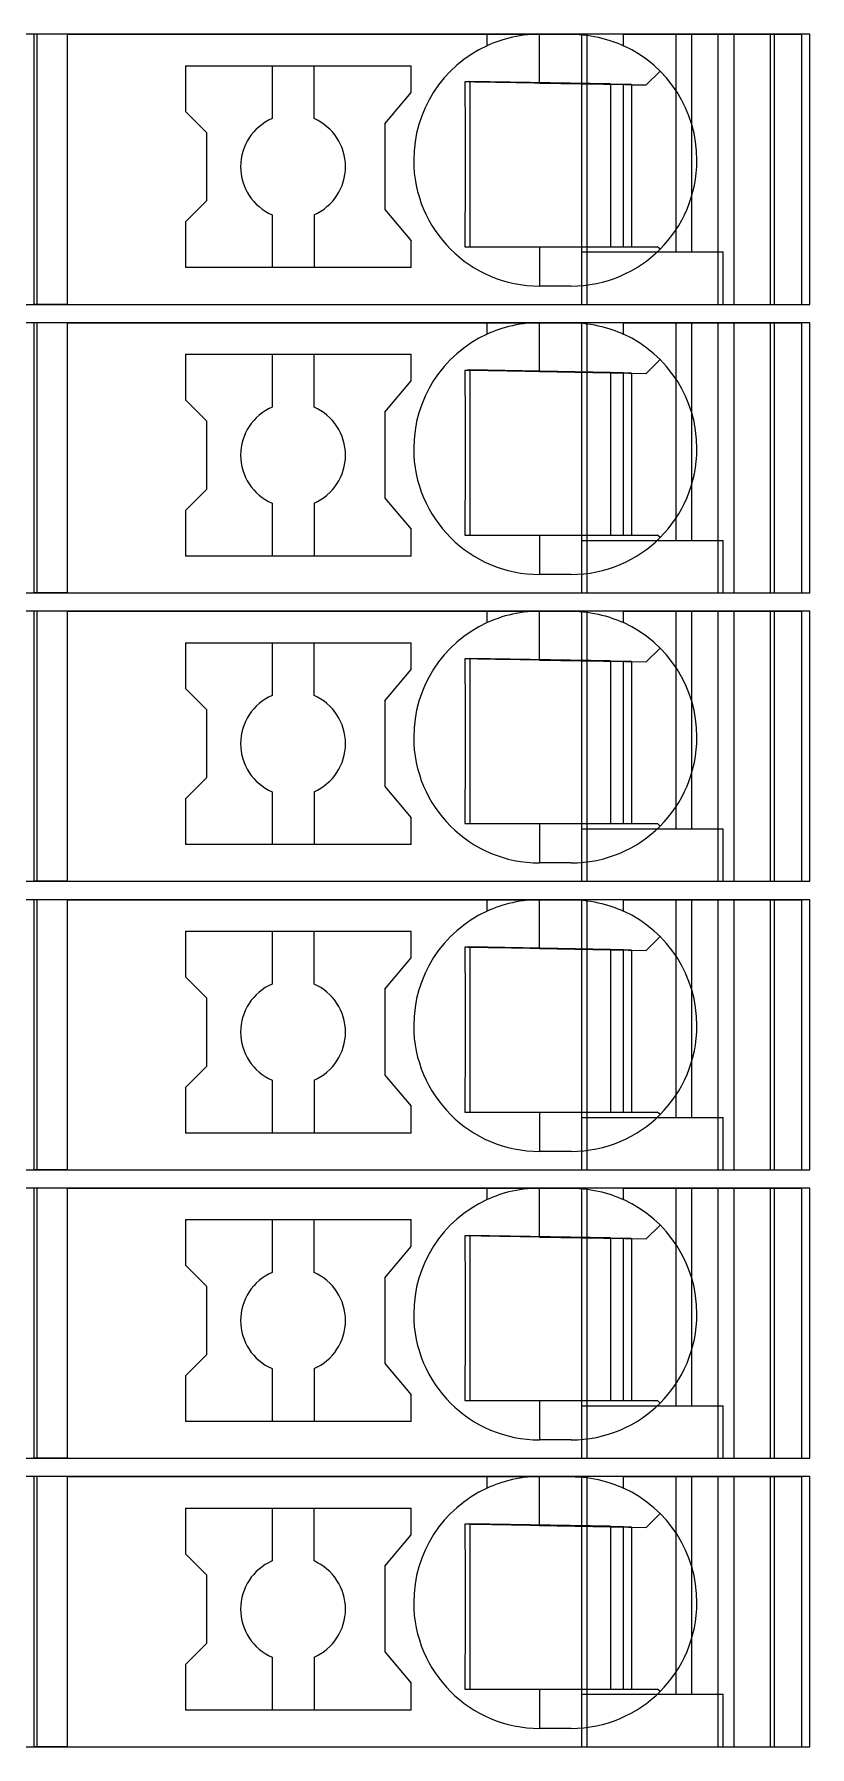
# Model space of a CAD drawing. Header units: millimetres. Extents: x 0 to 1680, y 0 to 1188.
# Drawn here: x 894.37 to 909.15, y 302.65 to 335.3 of the extents above; entities that cross this region are included whole.
import ezdxf
from ezdxf.enums import TextEntityAlignment as Align

# ---------------------------------------------------------------- set-up
doc = ezdxf.new("R2010")
doc.units = ezdxf.units.MM
for name, color, linetype, lineweight in [('EPLAN309', 5, 'Continuous', 5), ('EPLAN493', 5, 'Continuous', 5), ('MAIN-1', 7, 'Continuous', 5), ('MAIN-2', 7, 'Continuous', 5)]:
    doc.layers.add(name, color=color, linetype=linetype, lineweight=lineweight)
doc.styles.add('Tahoma', font='')
doc.styles.get('Tahoma').set_extended_font_data('Tahoma')

# ---------------------------------------------------------------- blocks, each defined once
blk = doc.blocks.new('EPLSYM_LibrarySPECIAL_Symbol12_Variant0_Placement8_6')
at = {"layer": 'EPLAN309', "lineweight": 13, "ltscale": 16}
blk.add_lwpolyline([(0, -5.15), (68.15, -5.15), (68.15, 0), (0, 0)], close=True, dxfattribs=at)
at = {"layer": 'EPLAN493', "color": 5, "style": 'Tahoma'}
blk.add_attdef('17_20450', text='', height=2.3478, dxfattribs=at).set_placement((0, -21.83478), align=Align.MIDDLE_RIGHT)
blk = doc.blocks.new('EPLSYM_LibrarySPECIAL_Symbol12_Variant0_Placement8_7')
at = {"layer": 'EPLAN309', "lineweight": 13, "ltscale": 16}
blk.add_lwpolyline([(0, -5.15), (68.15, -5.15), (68.15, 0), (0, 0)], close=True, dxfattribs=at)
at = {"layer": 'EPLAN493', "color": 5, "style": 'Tahoma'}
blk.add_attdef('17_20450', text='', height=2.3478, dxfattribs=at).set_placement((0, -21.83478), align=Align.MIDDLE_RIGHT)
blk = doc.blocks.new('EPLSYM_LibrarySPECIAL_Symbol12_Variant0_Placement8_8')
at = {"layer": 'EPLAN309', "lineweight": 13, "ltscale": 16}
blk.add_lwpolyline([(0, -5.15), (68.15, -5.15), (68.15, 0), (0, 0)], close=True, dxfattribs=at)
at = {"layer": 'EPLAN493', "color": 5, "style": 'Tahoma'}
blk.add_attdef('17_20450', text='', height=2.3478, dxfattribs=at).set_placement((0, -21.83478), align=Align.MIDDLE_RIGHT)
blk = doc.blocks.new('EPLSYM_LibrarySPECIAL_Symbol12_Variant0_Placement8_9')
at = {"layer": 'EPLAN309', "lineweight": 13, "ltscale": 16}
blk.add_lwpolyline([(0, -5.15), (68.15, -5.15), (68.15, 0), (0, 0)], close=True, dxfattribs=at)
at = {"layer": 'EPLAN493', "color": 5, "style": 'Tahoma'}
blk.add_attdef('17_20450', text='', height=2.3478, dxfattribs=at).set_placement((0, -21.83478), align=Align.MIDDLE_RIGHT)
blk = doc.blocks.new('EPLSYM_LibrarySPECIAL_Symbol12_Variant0_Placement8_10')
at = {"layer": 'EPLAN309', "lineweight": 13, "ltscale": 16}
blk.add_lwpolyline([(0, -5.15), (68.15, -5.15), (68.15, 0), (0, 0)], close=True, dxfattribs=at)
at = {"layer": 'EPLAN493', "color": 5, "style": 'Tahoma'}
blk.add_attdef('17_20450', text='', height=2.3478, dxfattribs=at).set_placement((0, -21.83478), align=Align.MIDDLE_RIGHT)
blk = doc.blocks.new('EPLSYM_LibrarySPECIAL_Symbol12_Variant0_Placement8_11')
at = {"layer": 'EPLAN309', "lineweight": 13, "ltscale": 16}
blk.add_lwpolyline([(0, -5.15), (68.15, -5.15), (68.15, 0), (0, 0)], close=True, dxfattribs=at)
at = {"layer": 'EPLAN493', "color": 5, "style": 'Tahoma'}
blk.add_attdef('17_20450', text='', height=2.3478, dxfattribs=at).set_placement((0, -21.83478), align=Align.MIDDLE_RIGHT)

msp = doc.modelspace()

# ---------------------------------------------------------------- linework, layer by layer
at = {"layer": 'MAIN-1'}
for p, q in [((895, 335.3), (894.367, 335.3)), ((894.367, 330.15), (894.367, 335.3)), ((895, 335.3), (903, 335.3)), ((895, 330.15), (895, 335.3)), ((903, 335.3), (904, 335.3)), ((903, 335.082), (903, 335.3)), ((903.052, 335.105), (903, 335.082)), ((903.106, 335.127), (903.052, 335.105)), ((903.163, 335.149), (903.106, 335.127)), ((903.222, 335.17), (903.163, 335.149)), ((903.283, 335.19), (903.222, 335.17)), ((903.347, 335.209), (903.283, 335.19)), ((903.413, 335.227), (903.347, 335.209)), ((903.481, 335.243), (903.413, 335.227)), ((903.551, 335.258), (903.481, 335.243)), ((903.622, 335.27), (903.551, 335.258)), ((903.696, 335.281), (903.622, 335.27)), ((903.771, 335.289), (903.696, 335.281)), ((903.847, 335.295), (903.771, 335.289)), ((903.923, 335.299), (903.847, 335.295)), ((904, 335.3), (903.923, 335.299)), ((904, 334.368), (904, 335.3)), ((904, 335.3), (904.6, 335.3)), ((904.6, 335.3), (904.677, 335.299)), ((905.6, 335.3), (904.6, 335.3)), ((904.677, 335.299), (904.753, 335.295)), ((904.753, 335.295), (904.829, 335.289)), ((904.829, 335.289), (904.904, 335.281)), ((904.904, 335.281), (904.978, 335.27)), ((904.978, 335.27), (905.049, 335.258)), ((905.049, 335.258), (905.119, 335.243)), ((905.119, 335.243), (905.187, 335.227)), ((905.187, 335.227), (905.253, 335.209)), ((905.253, 335.209), (905.317, 335.19)), ((905.317, 335.19), (905.378, 335.17)), ((905.378, 335.17), (905.437, 335.149)), ((905.437, 335.149), (905.494, 335.127)), ((905.494, 335.127), (905.548, 335.105)), ((905.548, 335.105), (905.6, 335.082)), ((905.6, 335.3), (909, 335.3)), ((905.6, 335.082), (905.6, 335.3)), ((909, 330.15), (909, 335.3)), ((897.25, 334.7), (897.25, 333.829)), ((897.25, 334.7), (901.55, 334.7)), ((898.9, 334.7), (898.9, 333.692)), ((899.7, 333.692), (899.7, 334.7)), ((901.55, 334.189), (901.55, 334.7)), ((902.574, 334.392), (902.574, 334.322)), ((902.635, 334.391), (902.574, 334.392)), ((902.696, 334.39), (902.635, 334.391)), ((902.671, 334.391), (902.671, 331.25)), ((902.759, 334.389), (902.696, 334.39)), ((902.822, 334.388), (902.759, 334.389)), ((902.887, 334.387), (902.822, 334.388)), ((902.953, 334.386), (902.887, 334.387)), ((903.021, 334.385), (902.953, 334.386)), ((903.09, 334.384), (903.021, 334.385)), ((903.16, 334.382), (903.09, 334.384)), ((903.233, 334.381), (903.16, 334.382)), ((903.307, 334.38), (903.233, 334.381)), ((903.385, 334.379), (903.307, 334.38)), ((903.464, 334.377), (903.385, 334.379)), ((903.547, 334.376), (903.464, 334.377)), ((903.632, 334.375), (903.547, 334.376)), ((903.72, 334.373), (903.632, 334.375)), ((903.812, 334.371), (903.72, 334.373)), ((903.905, 334.37), (903.812, 334.371)), ((904, 334.368), (903.905, 334.37)), ((904, 334.368), (906.033, 334.333)), ((905.35, 334.345), (905.35, 331.25)), ((905.6, 331.25), (905.6, 334.34)), ((905.75, 334.338), (905.75, 331.25)), ((906.033, 334.333), (906.297, 334.597)), ((901.05, 333.593), (901.55, 334.189)), ((902.574, 334.322), (902.575, 334.25)), ((902.575, 334.25), (902.576, 334.177)), ((902.576, 334.177), (902.577, 334.103)), ((902.577, 334.103), (902.577, 334.027)), ((902.577, 334.027), (902.578, 333.949)), ((897.65, 333.429), (897.25, 333.829)), ((902.578, 333.949), (902.579, 333.87)), ((902.579, 333.87), (902.58, 333.788)), ((902.58, 333.788), (902.58, 333.704)), ((902.58, 333.704), (902.581, 333.617)), ((897.65, 333.429), (897.65, 332.121)), ((901.05, 333.593), (901.05, 331.957)), ((902.581, 333.617), (902.581, 333.526)), ((902.581, 333.526), (902.582, 333.432)), ((902.582, 333.432), (902.582, 333.334)), ((902.582, 333.334), (902.583, 333.231)), ((902.583, 333.231), (902.583, 333.124)), ((902.583, 333.124), (902.583, 333.013)), ((902.583, 333.013), (902.583, 332.9)), ((902.583, 332.9), (902.583, 332.779)), ((902.583, 332.779), (902.583, 332.661)), ((902.583, 332.547), (902.582, 332.438)), ((902.582, 332.438), (902.582, 332.334)), ((902.583, 332.661), (902.583, 332.547)), ((897.65, 332.121), (897.25, 331.721)), ((902.581, 332.139), (902.58, 332.048)), ((902.582, 332.334), (902.581, 332.234)), ((902.581, 332.234), (902.581, 332.139)), ((898.9, 331.858), (898.9, 330.85)), ((899.7, 331.858), (899.7, 330.85)), ((901.05, 331.957), (901.55, 331.361)), ((902.578, 331.79), (902.577, 331.708)), ((902.579, 331.959), (902.578, 331.873)), ((902.578, 331.873), (902.578, 331.79)), ((902.58, 332.048), (902.579, 331.959)), ((897.25, 331.721), (897.25, 330.85)), ((902.574, 331.398), (902.573, 331.324)), ((902.575, 331.55), (902.574, 331.474)), ((902.574, 331.474), (902.574, 331.398)), ((902.576, 331.629), (902.575, 331.55)), ((902.577, 331.708), (902.576, 331.629)), ((901.55, 330.85), (901.55, 331.361)), ((902.573, 331.324), (902.572, 331.25)), ((902.572, 331.25), (902.633, 331.25)), ((902.633, 331.25), (902.695, 331.25)), ((902.695, 331.25), (902.759, 331.25)), ((902.759, 331.25), (902.823, 331.25)), ((902.823, 331.25), (902.889, 331.25)), ((902.889, 331.25), (902.955, 331.25)), ((902.955, 331.25), (903.024, 331.25)), ((903.024, 331.25), (903.093, 331.25)), ((903.093, 331.25), (903.165, 331.25)), ((903.165, 331.25), (903.239, 331.25)), ((903.239, 331.25), (903.314, 331.25)), ((903.314, 331.25), (903.392, 331.25)), ((903.392, 331.25), (903.472, 331.25)), ((903.472, 331.25), (903.555, 331.25)), ((903.555, 331.25), (903.64, 331.25)), ((903.64, 331.25), (903.727, 331.25)), ((903.727, 331.25), (903.817, 331.25)), ((903.817, 331.25), (903.908, 331.25)), ((903.908, 331.25), (904, 331.25)), ((904, 331.25), (904, 330.5)), ((904, 331.25), (906.25, 331.25)), ((906.297, 331.203), (906.25, 331.25)), ((901.55, 330.85), (897.25, 330.85)), ((904.6, 330.5), (904, 330.5)), ((895, 330.15), (894.367, 330.15)), ((895, 330.15), (909, 330.15)), ((907.5, 330.15), (907.5, 330.15)), ((895, 329.8), (894.367, 329.8)), ((894.367, 324.65), (894.367, 329.8)), ((895, 329.8), (903, 329.8)), ((895, 324.65), (895, 329.8)), ((903, 329.8), (904, 329.8)), ((903, 329.582), (903, 329.8)), ((903.622, 329.77), (903.551, 329.758)), ((903.696, 329.781), (903.622, 329.77)), ((903.771, 329.789), (903.696, 329.781)), ((903.847, 329.795), (903.771, 329.789)), ((903.923, 329.799), (903.847, 329.795)), ((904, 329.8), (903.923, 329.799)), ((904, 328.868), (904, 329.8)), ((904, 329.8), (904.6, 329.8)), ((904.6, 329.8), (904.677, 329.799)), ((905.6, 329.8), (904.6, 329.8)), ((904.677, 329.799), (904.753, 329.795)), ((904.753, 329.795), (904.829, 329.789)), ((904.829, 329.789), (904.904, 329.781)), ((904.904, 329.781), (904.978, 329.77)), ((904.978, 329.77), (905.049, 329.758)), ((905.6, 329.8), (909, 329.8)), ((905.6, 329.582), (905.6, 329.8)), ((909, 324.65), (909, 329.8)), ((903.052, 329.605), (903, 329.582)), ((903.106, 329.627), (903.052, 329.605)), ((903.163, 329.649), (903.106, 329.627)), ((903.222, 329.67), (903.163, 329.649)), ((903.283, 329.69), (903.222, 329.67)), ((903.347, 329.709), (903.283, 329.69)), ((903.413, 329.727), (903.347, 329.709)), ((903.481, 329.743), (903.413, 329.727)), ((903.551, 329.758), (903.481, 329.743)), ((905.049, 329.758), (905.119, 329.743)), ((905.119, 329.743), (905.187, 329.727)), ((905.187, 329.727), (905.253, 329.709)), ((905.253, 329.709), (905.317, 329.69)), ((905.317, 329.69), (905.378, 329.67)), ((905.378, 329.67), (905.437, 329.649)), ((905.437, 329.649), (905.494, 329.627)), ((905.494, 329.627), (905.548, 329.605)), ((905.548, 329.605), (905.6, 329.582)), ((897.25, 329.2), (897.25, 328.329)), ((897.25, 329.2), (901.55, 329.2)), ((898.9, 329.2), (898.9, 328.192)), ((899.7, 328.192), (899.7, 329.2)), ((901.55, 328.689), (901.55, 329.2)), ((902.574, 328.892), (902.574, 328.822)), ((902.635, 328.891), (902.574, 328.892)), ((902.574, 328.822), (902.575, 328.75)), ((902.696, 328.89), (902.635, 328.891)), ((902.671, 328.891), (902.671, 325.75)), ((902.759, 328.889), (902.696, 328.89)), ((902.822, 328.888), (902.759, 328.889)), ((902.887, 328.887), (902.822, 328.888)), ((902.953, 328.886), (902.887, 328.887)), ((903.021, 328.885), (902.953, 328.886)), ((903.09, 328.884), (903.021, 328.885)), ((903.16, 328.882), (903.09, 328.884)), ((903.233, 328.881), (903.16, 328.882)), ((903.307, 328.88), (903.233, 328.881)), ((903.385, 328.879), (903.307, 328.88)), ((903.464, 328.877), (903.385, 328.879)), ((903.547, 328.876), (903.464, 328.877)), ((903.632, 328.875), (903.547, 328.876)), ((903.72, 328.873), (903.632, 328.875)), ((903.812, 328.871), (903.72, 328.873)), ((903.905, 328.87), (903.812, 328.871)), ((904, 328.868), (903.905, 328.87)), ((904, 328.868), (906.033, 328.833)), ((905.35, 328.845), (905.35, 325.75)), ((905.6, 325.75), (905.6, 328.84)), ((905.75, 328.838), (905.75, 325.75)), ((906.033, 328.833), (906.297, 329.097)), ((901.05, 328.093), (901.55, 328.689)), ((902.575, 328.75), (902.576, 328.677)), ((902.576, 328.677), (902.577, 328.603)), ((902.577, 328.603), (902.577, 328.527)), ((902.577, 328.527), (902.578, 328.449)), ((897.65, 327.929), (897.25, 328.329)), ((902.578, 328.449), (902.579, 328.37)), ((902.579, 328.37), (902.58, 328.288)), ((902.58, 328.288), (902.58, 328.204)), ((902.58, 328.204), (902.581, 328.117)), ((897.65, 327.929), (897.65, 326.621)), ((901.05, 328.093), (901.05, 326.457)), ((902.581, 328.117), (902.581, 328.026)), ((902.581, 328.026), (902.582, 327.932)), ((902.582, 327.932), (902.582, 327.834)), ((902.582, 327.834), (902.583, 327.731)), ((902.583, 327.731), (902.583, 327.624)), ((902.583, 327.624), (902.583, 327.513)), ((902.583, 327.513), (902.583, 327.4)), ((902.583, 327.4), (902.583, 327.279)), ((902.583, 327.279), (902.583, 327.161)), ((902.583, 327.161), (902.583, 327.047)), ((902.582, 326.834), (902.581, 326.734)), ((902.583, 327.047), (902.582, 326.938)), ((902.582, 326.938), (902.582, 326.834)), ((897.65, 326.621), (897.25, 326.221)), ((902.58, 326.548), (902.579, 326.459)), ((902.581, 326.639), (902.58, 326.548)), ((902.581, 326.734), (902.581, 326.639)), ((897.25, 326.221), (897.25, 325.35)), ((898.9, 326.358), (898.9, 325.35)), ((899.7, 326.358), (899.7, 325.35)), ((901.05, 326.457), (901.55, 325.861)), ((902.577, 326.208), (902.576, 326.129)), ((902.578, 326.29), (902.577, 326.208)), ((902.579, 326.459), (902.578, 326.373)), ((902.578, 326.373), (902.578, 326.29)), ((901.55, 325.35), (901.55, 325.861)), ((902.574, 325.898), (902.573, 325.824)), ((902.575, 326.05), (902.574, 325.974)), ((902.574, 325.974), (902.574, 325.898)), ((902.576, 326.129), (902.575, 326.05)), ((902.573, 325.824), (902.572, 325.75)), ((902.572, 325.75), (902.633, 325.75)), ((902.633, 325.75), (902.695, 325.75)), ((902.695, 325.75), (902.759, 325.75)), ((902.759, 325.75), (902.823, 325.75)), ((902.823, 325.75), (902.889, 325.75)), ((902.889, 325.75), (902.955, 325.75)), ((902.955, 325.75), (903.024, 325.75)), ((903.024, 325.75), (903.093, 325.75)), ((903.093, 325.75), (903.165, 325.75)), ((903.165, 325.75), (903.239, 325.75)), ((903.239, 325.75), (903.314, 325.75)), ((903.314, 325.75), (903.392, 325.75)), ((903.392, 325.75), (903.472, 325.75)), ((903.472, 325.75), (903.555, 325.75)), ((903.555, 325.75), (903.64, 325.75)), ((903.64, 325.75), (903.727, 325.75)), ((903.727, 325.75), (903.817, 325.75)), ((903.817, 325.75), (903.908, 325.75)), ((903.908, 325.75), (904, 325.75)), ((904, 325.75), (904, 325)), ((904, 325.75), (906.25, 325.75)), ((906.297, 325.703), (906.25, 325.75)), ((901.55, 325.35), (897.25, 325.35)), ((904.6, 325), (904, 325)), ((895, 324.65), (894.367, 324.65)), ((895, 324.65), (909, 324.65)), ((907.5, 324.65), (907.5, 324.65)), ((895, 324.3), (894.367, 324.3)), ((894.367, 319.15), (894.367, 324.3)), ((895, 324.3), (903, 324.3)), ((895, 319.15), (895, 324.3)), ((903, 324.3), (904, 324.3)), ((903, 324.082), (903, 324.3)), ((903.413, 324.227), (903.347, 324.209)), ((903.481, 324.243), (903.413, 324.227)), ((903.551, 324.258), (903.481, 324.243)), ((903.622, 324.27), (903.551, 324.258)), ((903.696, 324.281), (903.622, 324.27)), ((903.771, 324.289), (903.696, 324.281)), ((903.847, 324.295), (903.771, 324.289)), ((903.923, 324.299), (903.847, 324.295)), ((904, 324.3), (903.923, 324.299)), ((904, 323.368), (904, 324.3)), ((904, 324.3), (904.6, 324.3)), ((904.6, 324.3), (904.677, 324.299)), ((905.6, 324.3), (904.6, 324.3)), ((904.677, 324.299), (904.753, 324.295)), ((904.753, 324.295), (904.829, 324.289)), ((904.829, 324.289), (904.904, 324.281)), ((904.904, 324.281), (904.978, 324.27)), ((904.978, 324.27), (905.049, 324.258)), ((905.049, 324.258), (905.119, 324.243)), ((905.119, 324.243), (905.187, 324.227)), ((905.187, 324.227), (905.253, 324.209)), ((905.6, 324.3), (909, 324.3)), ((905.6, 324.082), (905.6, 324.3)), ((909, 319.15), (909, 324.3)), ((903.052, 324.105), (903, 324.082)), ((903.106, 324.127), (903.052, 324.105)), ((903.163, 324.149), (903.106, 324.127)), ((903.222, 324.17), (903.163, 324.149)), ((903.283, 324.19), (903.222, 324.17)), ((903.347, 324.209), (903.283, 324.19)), ((905.253, 324.209), (905.317, 324.19)), ((905.317, 324.19), (905.378, 324.17)), ((905.378, 324.17), (905.437, 324.149)), ((905.437, 324.149), (905.494, 324.127)), ((905.494, 324.127), (905.548, 324.105)), ((905.548, 324.105), (905.6, 324.082)), ((897.25, 323.7), (897.25, 322.829)), ((897.25, 323.7), (901.55, 323.7)), ((898.9, 323.7), (898.9, 322.692)), ((899.7, 322.692), (899.7, 323.7)), ((901.55, 323.189), (901.55, 323.7)), ((906.033, 323.333), (906.297, 323.597)), ((902.574, 323.392), (902.574, 323.322)), ((902.635, 323.391), (902.574, 323.392)), ((902.574, 323.322), (902.575, 323.25)), ((902.575, 323.25), (902.576, 323.177)), ((902.696, 323.39), (902.635, 323.391)), ((902.671, 323.391), (902.671, 320.25)), ((902.759, 323.389), (902.696, 323.39)), ((902.822, 323.388), (902.759, 323.389)), ((902.887, 323.387), (902.822, 323.388)), ((902.953, 323.386), (902.887, 323.387)), ((903.021, 323.385), (902.953, 323.386)), ((903.09, 323.384), (903.021, 323.385)), ((903.16, 323.382), (903.09, 323.384)), ((903.233, 323.381), (903.16, 323.382)), ((903.307, 323.38), (903.233, 323.381)), ((903.385, 323.379), (903.307, 323.38)), ((903.464, 323.377), (903.385, 323.379)), ((903.547, 323.376), (903.464, 323.377)), ((903.632, 323.375), (903.547, 323.376)), ((903.72, 323.373), (903.632, 323.375)), ((903.812, 323.371), (903.72, 323.373)), ((903.905, 323.37), (903.812, 323.371)), ((904, 323.368), (903.905, 323.37)), ((904, 323.368), (906.033, 323.333)), ((905.35, 323.345), (905.35, 320.25)), ((905.6, 320.25), (905.6, 323.34)), ((905.75, 323.338), (905.75, 320.25)), ((901.05, 322.593), (901.55, 323.189)), ((902.576, 323.177), (902.577, 323.103)), ((902.577, 323.103), (902.577, 323.027)), ((902.577, 323.027), (902.578, 322.949)), ((902.578, 322.949), (902.579, 322.87)), ((897.65, 322.429), (897.25, 322.829)), ((901.05, 322.593), (901.05, 320.957)), ((902.579, 322.87), (902.58, 322.788)), ((902.58, 322.788), (902.58, 322.704)), ((902.58, 322.704), (902.581, 322.617)), ((902.581, 322.617), (902.581, 322.526)), ((897.65, 322.429), (897.65, 321.121)), ((902.581, 322.526), (902.582, 322.432)), ((902.582, 322.432), (902.582, 322.334)), ((902.582, 322.334), (902.583, 322.231)), ((902.583, 322.231), (902.583, 322.124)), ((902.583, 322.124), (902.583, 322.013)), ((902.583, 322.013), (902.583, 321.9)), ((902.583, 321.9), (902.583, 321.779)), ((902.583, 321.779), (902.583, 321.661)), ((902.583, 321.661), (902.583, 321.547)), ((902.582, 321.334), (902.581, 321.234)), ((902.583, 321.547), (902.582, 321.438)), ((902.582, 321.438), (902.582, 321.334)), ((897.65, 321.121), (897.25, 320.721)), ((901.05, 320.957), (901.55, 320.361)), ((902.579, 320.959), (902.578, 320.873)), ((902.58, 321.048), (902.579, 320.959)), ((902.581, 321.139), (902.58, 321.048)), ((902.581, 321.234), (902.581, 321.139)), ((897.25, 320.721), (897.25, 319.85)), ((898.9, 320.858), (898.9, 319.85)), ((899.7, 320.858), (899.7, 319.85)), ((902.576, 320.629), (902.575, 320.55)), ((902.577, 320.708), (902.576, 320.629)), ((902.578, 320.79), (902.577, 320.708)), ((902.578, 320.873), (902.578, 320.79)), ((901.55, 319.85), (901.55, 320.361)), ((902.573, 320.324), (902.572, 320.25)), ((902.574, 320.398), (902.573, 320.324)), ((902.575, 320.55), (902.574, 320.474)), ((902.574, 320.474), (902.574, 320.398)), ((902.572, 320.25), (902.633, 320.25)), ((902.633, 320.25), (902.695, 320.25)), ((902.695, 320.25), (902.759, 320.25)), ((902.759, 320.25), (902.823, 320.25)), ((902.823, 320.25), (902.889, 320.25)), ((902.889, 320.25), (902.955, 320.25)), ((902.955, 320.25), (903.024, 320.25)), ((903.024, 320.25), (903.093, 320.25)), ((903.093, 320.25), (903.165, 320.25)), ((903.165, 320.25), (903.239, 320.25)), ((903.239, 320.25), (903.314, 320.25)), ((903.314, 320.25), (903.392, 320.25)), ((903.392, 320.25), (903.472, 320.25)), ((903.472, 320.25), (903.555, 320.25)), ((903.555, 320.25), (903.64, 320.25)), ((903.64, 320.25), (903.727, 320.25)), ((903.727, 320.25), (903.817, 320.25)), ((903.817, 320.25), (903.908, 320.25)), ((903.908, 320.25), (904, 320.25)), ((904, 320.25), (904, 319.5)), ((904, 320.25), (906.25, 320.25)), ((906.297, 320.203), (906.25, 320.25)), ((901.55, 319.85), (897.25, 319.85)), ((904.6, 319.5), (904, 319.5)), ((895, 319.15), (894.367, 319.15)), ((895, 319.15), (909, 319.15)), ((907.5, 319.15), (907.5, 319.15)), ((895, 318.8), (894.367, 318.8)), ((894.367, 313.65), (894.367, 318.8)), ((895, 318.8), (903, 318.8)), ((895, 313.65), (895, 318.8)), ((903, 318.8), (904, 318.8)), ((903, 318.582), (903, 318.8)), ((903.222, 318.67), (903.163, 318.649)), ((903.283, 318.69), (903.222, 318.67)), ((903.347, 318.709), (903.283, 318.69)), ((903.413, 318.727), (903.347, 318.709)), ((903.481, 318.743), (903.413, 318.727)), ((903.551, 318.758), (903.481, 318.743)), ((903.622, 318.77), (903.551, 318.758)), ((903.696, 318.781), (903.622, 318.77)), ((903.771, 318.789), (903.696, 318.781)), ((903.847, 318.795), (903.771, 318.789)), ((903.923, 318.799), (903.847, 318.795)), ((904, 318.8), (903.923, 318.799)), ((904, 317.868), (904, 318.8)), ((904, 318.8), (904.6, 318.8)), ((904.6, 318.8), (904.677, 318.799)), ((905.6, 318.8), (904.6, 318.8)), ((904.677, 318.799), (904.753, 318.795)), ((904.753, 318.795), (904.829, 318.789)), ((904.829, 318.789), (904.904, 318.781)), ((904.904, 318.781), (904.978, 318.77)), ((904.978, 318.77), (905.049, 318.758)), ((905.049, 318.758), (905.119, 318.743)), ((905.119, 318.743), (905.187, 318.727)), ((905.187, 318.727), (905.253, 318.709)), ((905.253, 318.709), (905.317, 318.69)), ((905.317, 318.69), (905.378, 318.67)), ((905.378, 318.67), (905.437, 318.649)), ((905.6, 318.8), (909, 318.8)), ((905.6, 318.582), (905.6, 318.8)), ((909, 313.65), (909, 318.8)), ((903.052, 318.605), (903, 318.582)), ((903.106, 318.627), (903.052, 318.605)), ((903.163, 318.649), (903.106, 318.627)), ((905.437, 318.649), (905.494, 318.627)), ((905.494, 318.627), (905.548, 318.605)), ((905.548, 318.605), (905.6, 318.582)), ((897.25, 318.2), (897.25, 317.329)), ((897.25, 318.2), (901.55, 318.2)), ((898.9, 318.2), (898.9, 317.192)), ((899.7, 317.192), (899.7, 318.2)), ((901.55, 317.689), (901.55, 318.2)), ((906.033, 317.833), (906.297, 318.097)), ((901.05, 317.093), (901.55, 317.689)), ((902.574, 317.892), (902.574, 317.822)), ((902.635, 317.891), (902.574, 317.892)), ((902.574, 317.822), (902.575, 317.75)), ((902.575, 317.75), (902.576, 317.677)), ((902.696, 317.89), (902.635, 317.891)), ((902.671, 317.891), (902.671, 314.75)), ((902.759, 317.889), (902.696, 317.89)), ((902.822, 317.888), (902.759, 317.889)), ((902.887, 317.887), (902.822, 317.888)), ((902.953, 317.886), (902.887, 317.887)), ((903.021, 317.885), (902.953, 317.886)), ((903.09, 317.884), (903.021, 317.885)), ((903.16, 317.882), (903.09, 317.884)), ((903.233, 317.881), (903.16, 317.882)), ((903.307, 317.88), (903.233, 317.881)), ((903.385, 317.879), (903.307, 317.88)), ((903.464, 317.877), (903.385, 317.879)), ((903.547, 317.876), (903.464, 317.877)), ((903.632, 317.875), (903.547, 317.876)), ((903.72, 317.873), (903.632, 317.875)), ((903.812, 317.871), (903.72, 317.873)), ((903.905, 317.87), (903.812, 317.871)), ((904, 317.868), (903.905, 317.87)), ((904, 317.868), (906.033, 317.833)), ((905.35, 317.845), (905.35, 314.75)), ((905.6, 314.75), (905.6, 317.84)), ((905.75, 317.838), (905.75, 314.75)), ((902.576, 317.677), (902.577, 317.603)), ((902.577, 317.603), (902.577, 317.527)), ((902.577, 317.527), (902.578, 317.449)), ((902.578, 317.449), (902.579, 317.37)), ((902.579, 317.37), (902.58, 317.288)), ((897.65, 316.929), (897.25, 317.329)), ((901.05, 317.093), (901.05, 315.457)), ((902.58, 317.288), (902.58, 317.204)), ((902.58, 317.204), (902.581, 317.117)), ((902.581, 317.117), (902.581, 317.026)), ((897.65, 316.929), (897.65, 315.621)), ((902.581, 317.026), (902.582, 316.932)), ((902.582, 316.932), (902.582, 316.834)), ((902.582, 316.834), (902.583, 316.731)), ((902.583, 316.731), (902.583, 316.624)), ((902.583, 316.624), (902.583, 316.513)), ((902.583, 316.513), (902.583, 316.4)), ((902.583, 316.4), (902.583, 316.279)), ((902.583, 316.279), (902.583, 316.161)), ((902.583, 316.161), (902.583, 316.047)), ((902.582, 315.834), (902.581, 315.734)), ((902.581, 315.734), (902.581, 315.639)), ((902.583, 316.047), (902.582, 315.938)), ((902.582, 315.938), (902.582, 315.834)), ((897.65, 315.621), (897.25, 315.221)), ((901.05, 315.457), (901.55, 314.861)), ((902.579, 315.459), (902.578, 315.373)), ((902.58, 315.548), (902.579, 315.459)), ((902.581, 315.639), (902.58, 315.548)), ((897.25, 315.221), (897.25, 314.35)), ((898.9, 315.358), (898.9, 314.35)), ((899.7, 315.358), (899.7, 314.35)), ((902.576, 315.129), (902.575, 315.05)), ((902.577, 315.208), (902.576, 315.129)), ((902.578, 315.29), (902.577, 315.208)), ((902.578, 315.373), (902.578, 315.29)), ((901.55, 314.35), (901.55, 314.861)), ((902.573, 314.824), (902.572, 314.75)), ((902.572, 314.75), (902.633, 314.75)), ((902.574, 314.898), (902.573, 314.824)), ((902.575, 315.05), (902.574, 314.974)), ((902.574, 314.974), (902.574, 314.898)), ((902.633, 314.75), (902.695, 314.75)), ((902.695, 314.75), (902.759, 314.75)), ((902.759, 314.75), (902.823, 314.75)), ((902.823, 314.75), (902.889, 314.75)), ((902.889, 314.75), (902.955, 314.75)), ((902.955, 314.75), (903.024, 314.75)), ((903.024, 314.75), (903.093, 314.75)), ((903.093, 314.75), (903.165, 314.75)), ((903.165, 314.75), (903.239, 314.75)), ((903.239, 314.75), (903.314, 314.75)), ((903.314, 314.75), (903.392, 314.75)), ((903.392, 314.75), (903.472, 314.75)), ((903.472, 314.75), (903.555, 314.75)), ((903.555, 314.75), (903.64, 314.75)), ((903.64, 314.75), (903.727, 314.75)), ((903.727, 314.75), (903.817, 314.75)), ((903.817, 314.75), (903.908, 314.75)), ((903.908, 314.75), (904, 314.75)), ((904, 314.75), (904, 314)), ((904, 314.75), (906.25, 314.75)), ((906.297, 314.703), (906.25, 314.75)), ((901.55, 314.35), (897.25, 314.35)), ((904.6, 314), (904, 314)), ((895, 313.65), (894.367, 313.65)), ((895, 313.65), (909, 313.65)), ((907.5, 313.65), (907.5, 313.65)), ((895, 313.3), (894.367, 313.3)), ((894.367, 308.15), (894.367, 313.3)), ((895, 313.3), (903, 313.3)), ((895, 308.15), (895, 313.3)), ((903, 313.3), (904, 313.3)), ((903, 313.082), (903, 313.3)), ((903.106, 313.127), (903.052, 313.105)), ((903.163, 313.149), (903.106, 313.127)), ((903.222, 313.17), (903.163, 313.149)), ((903.283, 313.19), (903.222, 313.17)), ((903.347, 313.209), (903.283, 313.19)), ((903.413, 313.227), (903.347, 313.209)), ((903.481, 313.243), (903.413, 313.227)), ((903.551, 313.258), (903.481, 313.243)), ((903.622, 313.27), (903.551, 313.258)), ((903.696, 313.281), (903.622, 313.27)), ((903.771, 313.289), (903.696, 313.281)), ((903.847, 313.295), (903.771, 313.289)), ((903.923, 313.299), (903.847, 313.295)), ((904, 313.3), (903.923, 313.299)), ((904, 312.368), (904, 313.3)), ((904, 313.3), (904.6, 313.3)), ((904.6, 313.3), (904.677, 313.299)), ((905.6, 313.3), (904.6, 313.3)), ((904.677, 313.299), (904.753, 313.295)), ((904.753, 313.295), (904.829, 313.289)), ((904.829, 313.289), (904.904, 313.281)), ((904.904, 313.281), (904.978, 313.27)), ((904.978, 313.27), (905.049, 313.258)), ((905.049, 313.258), (905.119, 313.243)), ((905.119, 313.243), (905.187, 313.227)), ((905.187, 313.227), (905.253, 313.209)), ((905.253, 313.209), (905.317, 313.19)), ((905.317, 313.19), (905.378, 313.17)), ((905.378, 313.17), (905.437, 313.149)), ((905.437, 313.149), (905.494, 313.127)), ((905.494, 313.127), (905.548, 313.105)), ((905.6, 313.3), (909, 313.3)), ((905.6, 313.082), (905.6, 313.3)), ((909, 308.15), (909, 313.3)), ((903.052, 313.105), (903, 313.082)), ((905.548, 313.105), (905.6, 313.082)), ((897.25, 312.7), (897.25, 311.829)), ((897.25, 312.7), (901.55, 312.7)), ((898.9, 312.7), (898.9, 311.692)), ((899.7, 311.692), (899.7, 312.7)), ((901.55, 312.189), (901.55, 312.7)), ((906.033, 312.333), (906.297, 312.597)), ((901.05, 311.593), (901.55, 312.189)), ((902.574, 312.392), (902.574, 312.322)), ((902.635, 312.391), (902.574, 312.392)), ((902.574, 312.322), (902.575, 312.25)), ((902.575, 312.25), (902.576, 312.177)), ((902.576, 312.177), (902.577, 312.103)), ((902.696, 312.39), (902.635, 312.391)), ((902.671, 312.391), (902.671, 309.25)), ((902.759, 312.389), (902.696, 312.39)), ((902.822, 312.388), (902.759, 312.389)), ((902.887, 312.387), (902.822, 312.388)), ((902.953, 312.386), (902.887, 312.387)), ((903.021, 312.385), (902.953, 312.386)), ((903.09, 312.384), (903.021, 312.385)), ((903.16, 312.382), (903.09, 312.384)), ((903.233, 312.381), (903.16, 312.382)), ((903.307, 312.38), (903.233, 312.381)), ((903.385, 312.379), (903.307, 312.38)), ((903.464, 312.377), (903.385, 312.379)), ((903.547, 312.376), (903.464, 312.377)), ((903.632, 312.375), (903.547, 312.376)), ((903.72, 312.373), (903.632, 312.375)), ((903.812, 312.371), (903.72, 312.373)), ((903.905, 312.37), (903.812, 312.371)), ((904, 312.368), (903.905, 312.37)), ((904, 312.368), (906.033, 312.333)), ((905.35, 312.345), (905.35, 309.25)), ((905.6, 309.25), (905.6, 312.34)), ((905.75, 312.338), (905.75, 309.25)), ((897.65, 311.429), (897.25, 311.829)), ((902.577, 312.103), (902.577, 312.027)), ((902.577, 312.027), (902.578, 311.949)), ((902.578, 311.949), (902.579, 311.87)), ((902.579, 311.87), (902.58, 311.788)), ((901.05, 311.593), (901.05, 309.957)), ((902.58, 311.788), (902.58, 311.704)), ((902.58, 311.704), (902.581, 311.617)), ((902.581, 311.617), (902.581, 311.526)), ((902.581, 311.526), (902.582, 311.432)), ((897.65, 311.429), (897.65, 310.121)), ((902.582, 311.432), (902.582, 311.334)), ((902.582, 311.334), (902.583, 311.231)), ((902.583, 311.231), (902.583, 311.124)), ((902.583, 311.124), (902.583, 311.013)), ((902.583, 311.013), (902.583, 310.9)), ((902.583, 310.9), (902.583, 310.779)), ((902.583, 310.547), (902.582, 310.438)), ((902.583, 310.779), (902.583, 310.661)), ((902.583, 310.661), (902.583, 310.547)), ((902.582, 310.334), (902.581, 310.234)), ((902.581, 310.234), (902.581, 310.139)), ((902.582, 310.438), (902.582, 310.334)), ((897.65, 310.121), (897.25, 309.721)), ((898.9, 309.858), (898.9, 308.85)), ((899.7, 309.858), (899.7, 308.85)), ((901.05, 309.957), (901.55, 309.361)), ((902.579, 309.959), (902.578, 309.873)), ((902.578, 309.873), (902.578, 309.79)), ((902.58, 310.048), (902.579, 309.959)), ((902.581, 310.139), (902.58, 310.048)), ((897.25, 309.721), (897.25, 308.85)), ((902.575, 309.55), (902.574, 309.474)), ((902.576, 309.629), (902.575, 309.55)), ((902.577, 309.708), (902.576, 309.629)), ((902.578, 309.79), (902.577, 309.708)), ((901.55, 308.85), (901.55, 309.361)), ((902.573, 309.324), (902.572, 309.25)), ((902.572, 309.25), (902.633, 309.25)), ((902.574, 309.398), (902.573, 309.324)), ((902.574, 309.474), (902.574, 309.398)), ((902.633, 309.25), (902.695, 309.25)), ((902.695, 309.25), (902.759, 309.25)), ((902.759, 309.25), (902.823, 309.25)), ((902.823, 309.25), (902.889, 309.25)), ((902.889, 309.25), (902.955, 309.25)), ((902.955, 309.25), (903.024, 309.25)), ((903.024, 309.25), (903.093, 309.25)), ((903.093, 309.25), (903.165, 309.25)), ((903.165, 309.25), (903.239, 309.25)), ((903.239, 309.25), (903.314, 309.25)), ((903.314, 309.25), (903.392, 309.25)), ((903.392, 309.25), (903.472, 309.25)), ((903.472, 309.25), (903.555, 309.25)), ((903.555, 309.25), (903.64, 309.25)), ((903.64, 309.25), (903.727, 309.25)), ((903.727, 309.25), (903.817, 309.25)), ((903.817, 309.25), (903.908, 309.25)), ((903.908, 309.25), (904, 309.25)), ((904, 309.25), (904, 308.5)), ((904, 309.25), (906.25, 309.25)), ((906.297, 309.203), (906.25, 309.25)), ((901.55, 308.85), (897.25, 308.85)), ((904.6, 308.5), (904, 308.5)), ((895, 308.15), (894.367, 308.15)), ((895, 308.15), (909, 308.15)), ((907.5, 308.15), (907.5, 308.15)), ((895, 307.8), (894.367, 307.8)), ((894.367, 302.65), (894.367, 307.8)), ((895, 307.8), (903, 307.8)), ((895, 302.65), (895, 307.8)), ((903, 307.8), (904, 307.8)), ((903, 307.582), (903, 307.8)), ((903.052, 307.605), (903, 307.582)), ((903.106, 307.627), (903.052, 307.605)), ((903.163, 307.649), (903.106, 307.627)), ((903.222, 307.67), (903.163, 307.649)), ((903.283, 307.69), (903.222, 307.67)), ((903.347, 307.709), (903.283, 307.69)), ((903.413, 307.727), (903.347, 307.709)), ((903.481, 307.743), (903.413, 307.727)), ((903.551, 307.758), (903.481, 307.743)), ((903.622, 307.77), (903.551, 307.758)), ((903.696, 307.781), (903.622, 307.77)), ((903.771, 307.789), (903.696, 307.781)), ((903.847, 307.795), (903.771, 307.789)), ((903.923, 307.799), (903.847, 307.795)), ((904, 307.8), (903.923, 307.799)), ((904, 306.868), (904, 307.8)), ((904, 307.8), (904.6, 307.8)), ((904.6, 307.8), (904.677, 307.799)), ((905.6, 307.8), (904.6, 307.8)), ((904.677, 307.799), (904.753, 307.795)), ((904.753, 307.795), (904.829, 307.789)), ((904.829, 307.789), (904.904, 307.781)), ((904.904, 307.781), (904.978, 307.77)), ((904.978, 307.77), (905.049, 307.758)), ((905.049, 307.758), (905.119, 307.743)), ((905.119, 307.743), (905.187, 307.727)), ((905.187, 307.727), (905.253, 307.709)), ((905.253, 307.709), (905.317, 307.69)), ((905.317, 307.69), (905.378, 307.67)), ((905.378, 307.67), (905.437, 307.649)), ((905.437, 307.649), (905.494, 307.627)), ((905.494, 307.627), (905.548, 307.605)), ((905.548, 307.605), (905.6, 307.582)), ((905.6, 307.8), (909, 307.8)), ((905.6, 307.582), (905.6, 307.8)), ((909, 302.65), (909, 307.8)), ((897.25, 307.2), (897.25, 306.329)), ((897.25, 307.2), (901.55, 307.2)), ((898.9, 307.2), (898.9, 306.192)), ((899.7, 306.192), (899.7, 307.2)), ((901.55, 306.689), (901.55, 307.2)), ((906.033, 306.833), (906.297, 307.097)), ((901.05, 306.093), (901.55, 306.689)), ((902.574, 306.892), (902.574, 306.822)), ((902.635, 306.891), (902.574, 306.892)), ((902.574, 306.822), (902.575, 306.75)), ((902.575, 306.75), (902.576, 306.677)), ((902.576, 306.677), (902.577, 306.603)), ((902.577, 306.603), (902.577, 306.527)), ((902.696, 306.89), (902.635, 306.891)), ((902.671, 306.891), (902.671, 303.75)), ((902.759, 306.889), (902.696, 306.89)), ((902.822, 306.888), (902.759, 306.889)), ((902.887, 306.887), (902.822, 306.888)), ((902.953, 306.886), (902.887, 306.887)), ((903.021, 306.885), (902.953, 306.886)), ((903.09, 306.884), (903.021, 306.885)), ((903.16, 306.882), (903.09, 306.884)), ((903.233, 306.881), (903.16, 306.882)), ((903.307, 306.88), (903.233, 306.881)), ((903.385, 306.879), (903.307, 306.88)), ((903.464, 306.877), (903.385, 306.879)), ((903.547, 306.876), (903.464, 306.877)), ((903.632, 306.875), (903.547, 306.876)), ((903.72, 306.873), (903.632, 306.875)), ((903.812, 306.871), (903.72, 306.873)), ((903.905, 306.87), (903.812, 306.871)), ((904, 306.868), (903.905, 306.87)), ((904, 306.868), (906.033, 306.833)), ((905.35, 306.845), (905.35, 303.75)), ((905.6, 303.75), (905.6, 306.84)), ((905.75, 306.838), (905.75, 303.75)), ((897.65, 305.929), (897.25, 306.329)), ((902.577, 306.527), (902.578, 306.449)), ((902.578, 306.449), (902.579, 306.37)), ((902.579, 306.37), (902.58, 306.288)), ((902.58, 306.288), (902.58, 306.204)), ((901.05, 306.093), (901.05, 304.457)), ((902.58, 306.204), (902.581, 306.117)), ((902.581, 306.117), (902.581, 306.026)), ((902.581, 306.026), (902.582, 305.932)), ((902.582, 305.932), (902.582, 305.834)), ((897.65, 305.929), (897.65, 304.621)), ((902.582, 305.834), (902.583, 305.731)), ((902.583, 305.731), (902.583, 305.624)), ((902.583, 305.624), (902.583, 305.513)), ((902.583, 305.513), (902.583, 305.4)), ((902.583, 305.4), (902.583, 305.279)), ((902.583, 305.279), (902.583, 305.161)), ((902.583, 305.047), (902.582, 304.938)), ((902.583, 305.161), (902.583, 305.047)), ((902.581, 304.639), (902.58, 304.548)), ((902.582, 304.834), (902.581, 304.734)), ((902.581, 304.734), (902.581, 304.639)), ((902.582, 304.938), (902.582, 304.834)), ((897.65, 304.621), (897.25, 304.221)), ((898.9, 304.358), (898.9, 303.35)), ((899.7, 304.358), (899.7, 303.35)), ((901.05, 304.457), (901.55, 303.861)), ((902.579, 304.459), (902.578, 304.373)), ((902.578, 304.373), (902.578, 304.29)), ((902.58, 304.548), (902.579, 304.459)), ((897.25, 304.221), (897.25, 303.35)), ((902.575, 304.05), (902.574, 303.974)), ((902.574, 303.974), (902.574, 303.898)), ((902.576, 304.129), (902.575, 304.05)), ((902.577, 304.208), (902.576, 304.129)), ((902.578, 304.29), (902.577, 304.208)), ((901.55, 303.35), (901.55, 303.861)), ((902.573, 303.824), (902.572, 303.75)), ((902.572, 303.75), (902.633, 303.75)), ((902.574, 303.898), (902.573, 303.824)), ((902.633, 303.75), (902.695, 303.75)), ((902.695, 303.75), (902.759, 303.75)), ((902.759, 303.75), (902.823, 303.75)), ((902.823, 303.75), (902.889, 303.75)), ((902.889, 303.75), (902.955, 303.75)), ((902.955, 303.75), (903.024, 303.75)), ((903.024, 303.75), (903.093, 303.75)), ((903.093, 303.75), (903.165, 303.75)), ((903.165, 303.75), (903.239, 303.75)), ((903.239, 303.75), (903.314, 303.75)), ((903.314, 303.75), (903.392, 303.75)), ((903.392, 303.75), (903.472, 303.75)), ((903.472, 303.75), (903.555, 303.75)), ((903.555, 303.75), (903.64, 303.75)), ((903.64, 303.75), (903.727, 303.75)), ((903.727, 303.75), (903.817, 303.75)), ((903.817, 303.75), (903.908, 303.75)), ((903.908, 303.75), (904, 303.75)), ((904, 303.75), (904, 303)), ((904, 303.75), (906.25, 303.75)), ((906.297, 303.703), (906.25, 303.75)), ((901.55, 303.35), (897.25, 303.35)), ((904.6, 303), (904, 303)), ((895, 302.65), (894.367, 302.65)), ((895, 302.65), (909, 302.65)), ((907.5, 302.65), (907.5, 302.65))]:
    msp.add_line(p, q, dxfattribs=at)
for centre, radius, start, end in [((904, 332.9), 2.4, 114.6244, 180), ((904.6, 332.9), 2.4, 0, 65.3756), ((899.3, 332.775), 1, 113.5782, 180), ((899.3, 332.775), 1, 0, 66.4218), ((899.3, 332.775), 1, 180, 246.4218), ((899.3, 332.775), 1, 293.5782, 0), ((904, 332.9), 2.4, 180, 270), ((904.6, 332.9), 2.4, 270, 0), ((904, 327.4), 2.4, 114.6244, 180), ((904.6, 327.4), 2.4, 0, 65.3756), ((899.3, 327.275), 1, 113.5782, 180), ((899.3, 327.275), 1, 0, 66.4218), ((899.3, 327.275), 1, 180, 246.4218), ((899.3, 327.275), 1, 293.5782, 0), ((904, 327.4), 2.4, 180, 270), ((904.6, 327.4), 2.4, 270, 0), ((904, 321.9), 2.4, 114.6244, 180), ((904.6, 321.9), 2.4, 0, 65.3756), ((899.3, 321.775), 1, 113.5782, 180), ((899.3, 321.775), 1, 0, 66.4218), ((899.3, 321.775), 1, 180, 246.4218), ((899.3, 321.775), 1, 293.5782, 0), ((904, 321.9), 2.4, 180, 270), ((904.6, 321.9), 2.4, 270, 0), ((904, 316.4), 2.4, 114.6244, 180), ((904.6, 316.4), 2.4, 0, 65.3756), ((899.3, 316.275), 1, 113.5782, 180), ((899.3, 316.275), 1, 0, 66.4218), ((904, 316.4), 2.4, 180, 270), ((904.6, 316.4), 2.4, 270, 0), ((899.3, 316.275), 1, 180, 246.4218), ((899.3, 316.275), 1, 293.5782, 0), ((904, 310.9), 2.4, 114.6244, 180), ((904.6, 310.9), 2.4, 0, 65.3756), ((899.3, 310.775), 1, 113.5782, 180), ((899.3, 310.775), 1, 0, 66.4218), ((904, 310.9), 2.4, 180, 270), ((904.6, 310.9), 2.4, 270, 0), ((899.3, 310.775), 1, 180, 246.4218), ((899.3, 310.775), 1, 293.5782, 0), ((904, 305.4), 2.4, 114.6244, 180), ((904.6, 305.4), 2.4, 0, 65.3756), ((899.3, 305.275), 1, 113.5782, 180), ((899.3, 305.275), 1, 0, 66.4218), ((904, 305.4), 2.4, 180, 270), ((904.6, 305.4), 2.4, 270, 0), ((899.3, 305.275), 1, 180, 246.4218), ((899.3, 305.275), 1, 293.5782, 0)]:
    msp.add_arc(centre, radius, start, end, dxfattribs=at)
at = {"layer": 'MAIN-2'}
for p, q in [((894.414, 335.3), (894.414, 330.15)), ((904.8, 335.3), (904.8, 330.15)), ((904.898, 335.3), (904.898, 330.15)), ((906.6, 335.3), (906.6, 331.15)), ((906.9, 331.15), (906.9, 335.3)), ((907.4, 335.3), (907.4, 330.15)), ((907.709, 330.15), (907.709, 335.3)), ((908.4, 330.15), (908.4, 335.3)), ((908.47, 335.3), (908.47, 330.15)), ((902.671, 334.4), (902.574, 334.392)), ((902.671, 334.4), (902.671, 334.391)), ((905.35, 334.353), (902.671, 334.4)), ((905.35, 334.348), (905.35, 334.353)), ((905.6, 334.343), (905.35, 334.348)), ((905.35, 334.348), (905.35, 334.345)), ((905.6, 334.343), (905.6, 334.342)), ((905.75, 334.339), (905.6, 334.342)), ((905.6, 334.34), (905.6, 334.342)), ((905.75, 334.338), (905.75, 334.339)), ((905.75, 334.338), (906.033, 334.333)), ((905.75, 334.338), (905.75, 334.338)), ((904.8, 331.15), (907.5, 331.15)), ((905.35, 331.25), (905.35, 331.25)), ((905.6, 331.25), (905.6, 331.25)), ((906.297, 331.203), (906.297, 331.203)), ((907.5, 330.15), (907.5, 331.15)), ((894.414, 329.8), (894.414, 324.65)), ((904.8, 329.8), (904.8, 324.65)), ((904.898, 329.8), (904.898, 324.65)), ((906.6, 329.8), (906.6, 325.65)), ((906.9, 325.65), (906.9, 329.8)), ((907.4, 329.8), (907.4, 324.65)), ((907.709, 324.65), (907.709, 329.8)), ((908.4, 324.65), (908.4, 329.8)), ((908.47, 329.8), (908.47, 324.65)), ((902.671, 328.9), (902.574, 328.892)), ((902.671, 328.9), (902.671, 328.891)), ((905.35, 328.853), (902.671, 328.9)), ((905.35, 328.848), (905.35, 328.853)), ((905.6, 328.843), (905.35, 328.848)), ((905.35, 328.848), (905.35, 328.845)), ((905.6, 328.843), (905.6, 328.842)), ((905.75, 328.839), (905.6, 328.842)), ((905.6, 328.84), (905.6, 328.842)), ((905.75, 328.838), (905.75, 328.839)), ((905.75, 328.838), (906.033, 328.833)), ((905.75, 328.838), (905.75, 328.838)), ((904.8, 325.65), (907.5, 325.65)), ((905.35, 325.75), (905.35, 325.75)), ((905.6, 325.75), (905.6, 325.75)), ((906.297, 325.703), (906.297, 325.703)), ((907.5, 324.65), (907.5, 325.65)), ((894.414, 324.3), (894.414, 319.15)), ((904.8, 324.3), (904.8, 319.15)), ((904.898, 324.3), (904.898, 319.15)), ((906.6, 324.3), (906.6, 320.15)), ((906.9, 320.15), (906.9, 324.3)), ((907.4, 324.3), (907.4, 319.15)), ((907.709, 319.15), (907.709, 324.3)), ((908.4, 319.15), (908.4, 324.3)), ((908.47, 324.3), (908.47, 319.15)), ((902.671, 323.4), (902.574, 323.392)), ((902.671, 323.4), (902.671, 323.391)), ((905.35, 323.353), (902.671, 323.4)), ((905.35, 323.348), (905.35, 323.353)), ((905.6, 323.343), (905.35, 323.348)), ((905.35, 323.348), (905.35, 323.345)), ((905.6, 323.343), (905.6, 323.342)), ((905.75, 323.339), (905.6, 323.342)), ((905.6, 323.34), (905.6, 323.342)), ((905.75, 323.338), (905.75, 323.339)), ((905.75, 323.338), (906.033, 323.333)), ((905.75, 323.338), (905.75, 323.338)), ((904.8, 320.15), (907.5, 320.15)), ((905.35, 320.25), (905.35, 320.25)), ((905.6, 320.25), (905.6, 320.25)), ((906.297, 320.203), (906.297, 320.203)), ((907.5, 319.15), (907.5, 320.15)), ((894.414, 318.8), (894.414, 313.65)), ((904.8, 318.8), (904.8, 313.65)), ((904.898, 318.8), (904.898, 313.65)), ((906.6, 318.8), (906.6, 314.65)), ((906.9, 314.65), (906.9, 318.8)), ((907.4, 318.8), (907.4, 313.65)), ((907.709, 313.65), (907.709, 318.8)), ((908.4, 313.65), (908.4, 318.8)), ((908.47, 318.8), (908.47, 313.65)), ((902.671, 317.9), (902.574, 317.892)), ((902.671, 317.9), (902.671, 317.891)), ((905.35, 317.853), (902.671, 317.9)), ((905.35, 317.848), (905.35, 317.853)), ((905.6, 317.843), (905.35, 317.848)), ((905.35, 317.848), (905.35, 317.845)), ((905.6, 317.843), (905.6, 317.842)), ((905.75, 317.839), (905.6, 317.842)), ((905.6, 317.84), (905.6, 317.842)), ((905.75, 317.838), (905.75, 317.839)), ((905.75, 317.838), (906.033, 317.833)), ((905.75, 317.838), (905.75, 317.838)), ((905.35, 314.75), (905.35, 314.75)), ((905.6, 314.75), (905.6, 314.75)), ((904.8, 314.65), (907.5, 314.65)), ((906.297, 314.703), (906.297, 314.703)), ((907.5, 313.65), (907.5, 314.65)), ((894.414, 313.3), (894.414, 308.15)), ((904.8, 313.3), (904.8, 308.15)), ((904.898, 313.3), (904.898, 308.15)), ((906.6, 313.3), (906.6, 309.15)), ((906.9, 309.15), (906.9, 313.3)), ((907.4, 313.3), (907.4, 308.15)), ((907.709, 308.15), (907.709, 313.3)), ((908.4, 308.15), (908.4, 313.3)), ((908.47, 313.3), (908.47, 308.15)), ((902.671, 312.4), (902.574, 312.392)), ((902.671, 312.4), (902.671, 312.391)), ((905.35, 312.353), (902.671, 312.4)), ((905.35, 312.348), (905.35, 312.353)), ((905.6, 312.343), (905.35, 312.348)), ((905.35, 312.348), (905.35, 312.345)), ((905.6, 312.343), (905.6, 312.342)), ((905.75, 312.339), (905.6, 312.342)), ((905.6, 312.34), (905.6, 312.342)), ((905.75, 312.338), (905.75, 312.339)), ((905.75, 312.338), (906.033, 312.333)), ((905.75, 312.338), (905.75, 312.338)), ((905.35, 309.25), (905.35, 309.25)), ((905.6, 309.25), (905.6, 309.25)), ((906.297, 309.203), (906.297, 309.203)), ((904.8, 309.15), (907.5, 309.15)), ((907.5, 308.15), (907.5, 309.15)), ((894.414, 307.8), (894.414, 302.65)), ((904.8, 307.8), (904.8, 302.65)), ((904.898, 307.8), (904.898, 302.65)), ((906.6, 307.8), (906.6, 303.65)), ((906.9, 303.65), (906.9, 307.8)), ((907.4, 307.8), (907.4, 302.65)), ((907.709, 302.65), (907.709, 307.8)), ((908.4, 302.65), (908.4, 307.8)), ((908.47, 307.8), (908.47, 302.65)), ((902.671, 306.9), (902.574, 306.892)), ((902.671, 306.9), (902.671, 306.891)), ((905.35, 306.853), (902.671, 306.9)), ((905.35, 306.848), (905.35, 306.853)), ((905.6, 306.843), (905.35, 306.848)), ((905.35, 306.848), (905.35, 306.845)), ((905.6, 306.843), (905.6, 306.842)), ((905.75, 306.839), (905.6, 306.842)), ((905.6, 306.84), (905.6, 306.842)), ((905.75, 306.838), (905.75, 306.839)), ((905.75, 306.838), (906.033, 306.833)), ((905.75, 306.838), (905.75, 306.838)), ((904.8, 303.65), (907.5, 303.65)), ((905.35, 303.75), (905.35, 303.75)), ((905.6, 303.75), (905.6, 303.75)), ((906.297, 303.703), (906.297, 303.703)), ((907.5, 302.65), (907.5, 303.65))]:
    msp.add_line(p, q, dxfattribs=at)

# ---------------------------------------------------------------- block references
for name, p in [('EPLSYM_LibrarySPECIAL_Symbol12_Variant0_Placement8_6', (841, 335.3)), ('EPLSYM_LibrarySPECIAL_Symbol12_Variant0_Placement8_7', (841, 329.8)), ('EPLSYM_LibrarySPECIAL_Symbol12_Variant0_Placement8_8', (841, 324.3)), ('EPLSYM_LibrarySPECIAL_Symbol12_Variant0_Placement8_9', (841, 318.8)), ('EPLSYM_LibrarySPECIAL_Symbol12_Variant0_Placement8_10', (841, 313.3)), ('EPLSYM_LibrarySPECIAL_Symbol12_Variant0_Placement8_11', (841, 307.8))]:
    msp.add_blockref(name, p)

doc.saveas('drawing.dxf')
